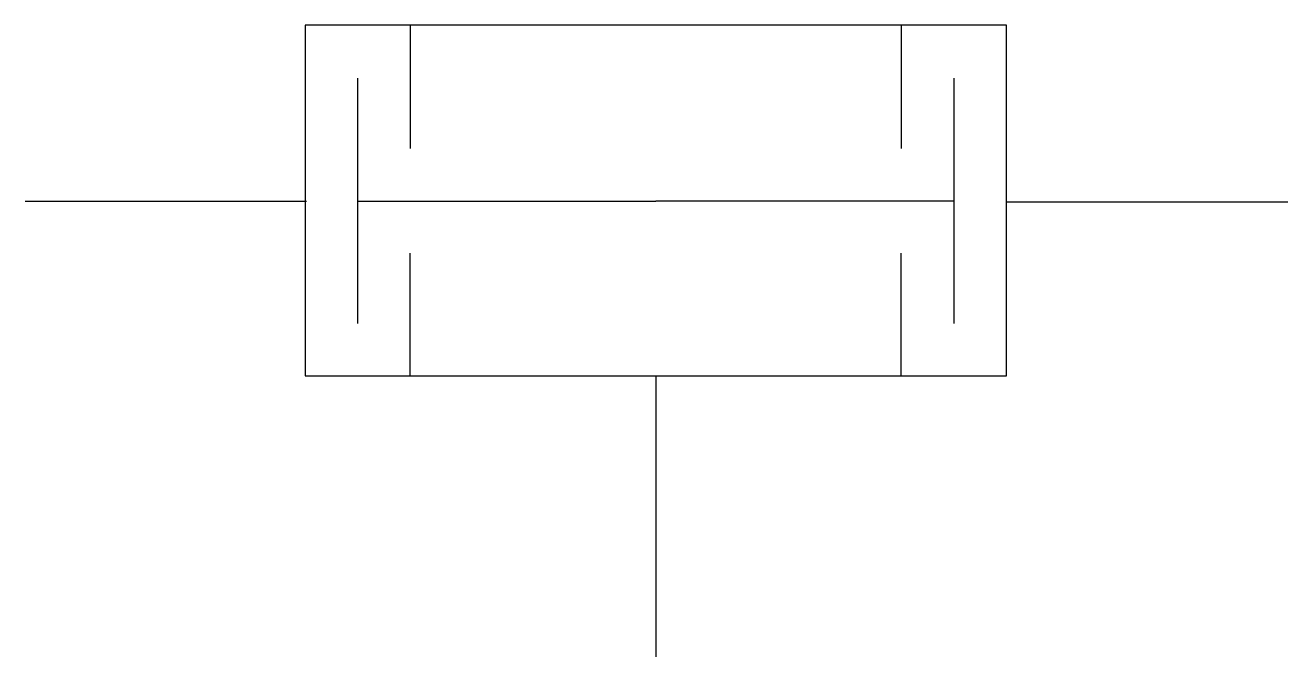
# Model space of a CAD drawing. Extents: x 733.8 to 769.8, y 458.8 to 476.8.
import ezdxf

# ---------------------------------------------------------------- set-up
doc = ezdxf.new("R2010")
doc.units = 0
doc.header["$LTSCALE"] = 5
doc.header["$MEASUREMENT"] = 0
doc.layers.add('11', color=1, linetype='CONTINUOUS')

msp = doc.modelspace()

# ---------------------------------------------------------------- linework, layer by layer
at = {"layer": '11'}
for p, q in [((761.744, 476.771), (741.744, 476.771)), ((741.744, 476.771), (741.744, 466.771)), ((744.738, 476.771), (744.738, 473.253)), ((758.744, 476.771), (758.744, 473.253)), ((761.744, 466.771), (761.744, 476.771)), ((743.238, 475.266), (743.238, 468.266)), ((760.244, 475.266), (760.244, 468.266)), ((741.787, 471.747), (733.764, 471.747)), ((743.241, 471.753), (751.741, 471.753)), ((760.242, 471.753), (751.741, 471.753)), ((761.744, 471.735), (769.764, 471.735)), ((744.738, 466.751), (744.738, 470.269)), ((758.744, 466.751), (758.744, 470.269)), ((741.744, 466.771), (761.744, 466.771)), ((751.741, 466.771), (751.741, 458.753))]:
    msp.add_line(p, q, dxfattribs=at)

doc.saveas('drawing.dxf')
